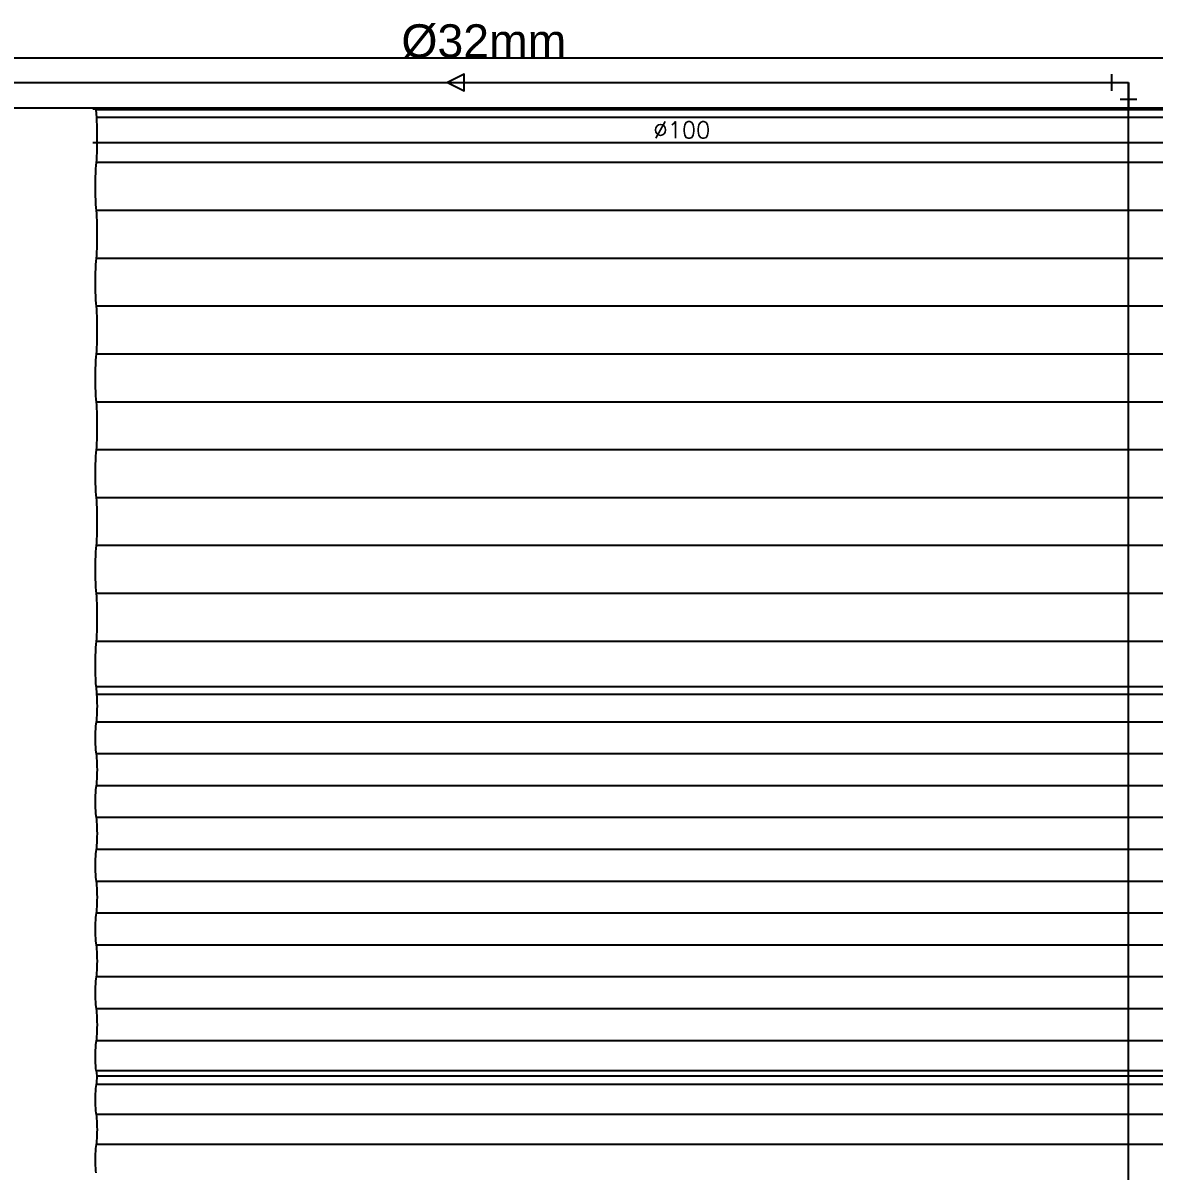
# Model space of a CAD drawing. Header units: millimetres. Extents: x 5512 to 5596, y 903 to 1082.
# Drawn here: x 5567.63 to 5573.15, y 991.6 to 997.2 of the extents above; entities that cross this region are included whole.
import ezdxf
from ezdxf.enums import TextEntityAlignment as Align

# ---------------------------------------------------------------- set-up
doc = ezdxf.new("R2010")
doc.units = ezdxf.units.MM
for name, color, linetype in [('0-COTAS', 8, 'Continuous'), ('AF', 5, 'Continuous'), ('CONEXOES', 3, 'Continuous'), ('TEXTO', 3, 'Continuous'), ('Texto-Tubos', 7, 'Continuous'), ('TigreCad', 3, 'Continuous')]:
    doc.layers.add(name, color=color, linetype=linetype)
doc.styles.get("Standard").update_dxf_attribs({"font": 'arial.ttf'})
doc.styles.add('TCTUBOS-TXT', font='txt.shx')

msp = doc.modelspace()

# ---------------------------------------------------------------- linework, layer by layer
at = {"layer": '0-COTAS'}
for p, q in [((5574.2306, 997.0305), (5561.7567, 997.0305)), ((5567.5784, 996.7875), (5567.9906, 996.7875)), ((5567.9898, 996.7778), (5567.9906, 996.7875)), ((5567.9906, 996.7875), (5567.9912, 996.7778)), ((5567.9906, 996.7875), (5567.9958, 996.7875)), ((5567.9958, 996.7875), (5567.9958, 996.7778)), ((5567.9958, 996.7875), (5568.0282, 996.7875)), ((5568.0282, 996.7875), (5568.0282, 996.7778)), ((5568.0282, 996.7875), (5573.9814, 996.7875)), ((5567.9922, 996.7403), (5567.9898, 996.7778)), ((5567.9912, 996.7778), (5567.9898, 996.7778)), ((5567.9958, 996.7778), (5567.9912, 996.7778)), ((5573.9831, 996.7403), (5567.9922, 996.7403)), ((5567.9933, 996.7235), (5567.9922, 996.7403)), ((5568.0282, 996.7778), (5567.9958, 996.7778)), ((5573.9806, 996.7778), (5568.0282, 996.7778)), ((5567.9942, 996.7042), (5567.9933, 996.7235)), ((5567.9949, 996.683), (5567.9942, 996.7042)), ((5567.9953, 996.6605), (5567.9949, 996.683)), ((5567.9949, 996.5918), (5567.9953, 996.6143)), ((5567.9954, 996.6374), (5567.9953, 996.6605)), ((5567.9953, 996.6143), (5567.9954, 996.6374)), ((5567.9933, 996.5513), (5567.9942, 996.5706)), ((5567.9942, 996.5706), (5567.9949, 996.5918)), ((5567.9886, 996.4899), (5567.9897, 996.5067)), ((5567.9897, 996.5067), (5567.9909, 996.5206)), ((5567.9909, 996.5206), (5567.9922, 996.5345)), ((5573.9818, 996.5206), (5567.9909, 996.5206)), ((5567.9922, 996.5345), (5567.9933, 996.5513)), ((5567.9866, 996.4269), (5567.987, 996.4494)), ((5567.987, 996.4494), (5567.9877, 996.4706)), ((5567.9877, 996.4706), (5567.9886, 996.4899)), ((5567.9865, 996.4038), (5567.9866, 996.4269)), ((5567.9866, 996.3806), (5567.9865, 996.4038)), ((5567.987, 996.3581), (5567.9866, 996.3806)), ((5567.9877, 996.337), (5567.987, 996.3581)), ((5567.9886, 996.3177), (5567.9877, 996.337)), ((5567.9897, 996.3008), (5567.9886, 996.3177)), ((5567.9909, 996.287), (5567.9897, 996.3008)), ((5573.9818, 996.287), (5567.9909, 996.287)), ((5567.9922, 996.2731), (5567.9909, 996.287)), ((5567.9933, 996.2562), (5567.9922, 996.2731)), ((5567.9942, 996.237), (5567.9933, 996.2562)), ((5567.9949, 996.2158), (5567.9942, 996.237)), ((5567.9953, 996.1933), (5567.9949, 996.2158)), ((5567.9954, 996.1701), (5567.9953, 996.1933)), ((5567.9953, 996.147), (5567.9954, 996.1701)), ((5567.9942, 996.1033), (5567.9949, 996.1245)), ((5567.9949, 996.1245), (5567.9953, 996.147)), ((5567.9897, 996.0394), (5567.9909, 996.0533)), ((5567.9909, 996.0533), (5567.9922, 996.0672)), ((5573.9818, 996.0533), (5567.9909, 996.0533)), ((5567.9922, 996.0672), (5567.9933, 996.084)), ((5567.9933, 996.084), (5567.9942, 996.1033)), ((5567.987, 995.9821), (5567.9877, 996.0033)), ((5567.9877, 996.0033), (5567.9886, 996.0226)), ((5567.9886, 996.0226), (5567.9897, 996.0394)), ((5567.9865, 995.9365), (5567.9866, 995.9596)), ((5567.9866, 995.9596), (5567.987, 995.9821)), ((5567.9866, 995.9134), (5567.9865, 995.9365)), ((5567.987, 995.8909), (5567.9866, 995.9134)), ((5567.9877, 995.8697), (5567.987, 995.8909)), ((5567.9886, 995.8504), (5567.9877, 995.8697)), ((5567.9897, 995.8336), (5567.9886, 995.8504)), ((5567.9909, 995.8197), (5567.9897, 995.8336)), ((5573.9818, 995.8197), (5567.9909, 995.8197)), ((5567.9922, 995.8058), (5567.9909, 995.8197)), ((5567.9933, 995.789), (5567.9922, 995.8058)), ((5567.9942, 995.7697), (5567.9933, 995.789)), ((5567.9949, 995.7485), (5567.9942, 995.7697)), ((5567.9953, 995.726), (5567.9949, 995.7485)), ((5567.9954, 995.7029), (5567.9953, 995.726)), ((5567.9949, 995.6572), (5567.9953, 995.6797)), ((5567.9953, 995.6797), (5567.9954, 995.7029)), ((5567.9922, 995.5999), (5567.9933, 995.6168)), ((5567.9933, 995.6168), (5567.9942, 995.6361)), ((5567.9942, 995.6361), (5567.9949, 995.6572)), ((5567.9877, 995.5361), (5567.9886, 995.5553)), ((5567.9886, 995.5553), (5567.9897, 995.5722)), ((5567.9897, 995.5722), (5567.9909, 995.5861)), ((5567.9909, 995.5861), (5567.9922, 995.5999)), ((5573.9818, 995.5861), (5567.9909, 995.5861)), ((5567.9865, 995.4692), (5567.9866, 995.4924)), ((5567.9866, 995.4924), (5567.987, 995.5149)), ((5567.987, 995.5149), (5567.9877, 995.5361)), ((5567.9866, 995.4461), (5567.9865, 995.4692)), ((5567.987, 995.4236), (5567.9866, 995.4461)), ((5567.9877, 995.4024), (5567.987, 995.4236)), ((5567.9886, 995.3831), (5567.9877, 995.4024)), ((5567.9897, 995.3663), (5567.9886, 995.3831)), ((5567.9909, 995.3524), (5567.9897, 995.3663)), ((5573.9818, 995.3524), (5567.9909, 995.3524)), ((5567.9922, 995.3385), (5567.9909, 995.3524)), ((5567.9933, 995.3217), (5567.9922, 995.3385)), ((5567.9942, 995.3024), (5567.9933, 995.3217)), ((5567.9949, 995.2812), (5567.9942, 995.3024)), ((5567.9953, 995.2587), (5567.9949, 995.2812)), ((5567.9949, 995.19), (5567.9953, 995.2125)), ((5567.9954, 995.2356), (5567.9953, 995.2587)), ((5567.9953, 995.2125), (5567.9954, 995.2356)), ((5567.9933, 995.1495), (5567.9942, 995.1688)), ((5567.9942, 995.1688), (5567.9949, 995.19)), ((5567.9886, 995.0881), (5567.9897, 995.1049)), ((5567.9897, 995.1049), (5567.9909, 995.1188)), ((5567.9909, 995.1188), (5567.9922, 995.1327)), ((5573.9818, 995.1188), (5567.9909, 995.1188)), ((5567.9922, 995.1327), (5567.9933, 995.1495)), ((5567.9866, 995.0251), (5567.987, 995.0476)), ((5567.987, 995.0476), (5567.9877, 995.0688)), ((5567.9877, 995.0688), (5567.9886, 995.0881)), ((5567.9865, 995.002), (5567.9866, 995.0251)), ((5567.9866, 994.9788), (5567.9865, 995.002)), ((5567.987, 994.9563), (5567.9866, 994.9788)), ((5567.9877, 994.9352), (5567.987, 994.9563)), ((5567.9886, 994.9159), (5567.9877, 994.9352)), ((5567.9897, 994.899), (5567.9886, 994.9159)), ((5567.9909, 994.8852), (5567.9897, 994.899)), ((5567.9922, 994.8713), (5567.9909, 994.8852)), ((5573.9818, 994.8852), (5567.9909, 994.8852)), ((5567.9933, 994.8544), (5567.9922, 994.8713)), ((5567.9942, 994.8352), (5567.9933, 994.8544)), ((5567.9949, 994.814), (5567.9942, 994.8352)), ((5567.9953, 994.7915), (5567.9949, 994.814)), ((5567.9954, 994.7683), (5567.9953, 994.7915)), ((5567.9953, 994.7452), (5567.9954, 994.7683)), ((5567.9942, 994.7015), (5567.9949, 994.7227)), ((5567.9949, 994.7227), (5567.9953, 994.7452)), ((5567.9897, 994.6376), (5567.9909, 994.6515)), ((5567.9909, 994.6515), (5567.9922, 994.6654)), ((5573.9818, 994.6515), (5567.9909, 994.6515)), ((5567.9922, 994.6654), (5567.9933, 994.6822)), ((5567.9933, 994.6822), (5567.9942, 994.7015)), ((5567.987, 994.5803), (5567.9877, 994.6015)), ((5567.9877, 994.6015), (5567.9886, 994.6208)), ((5567.9886, 994.6208), (5567.9897, 994.6376)), ((5567.9865, 994.5347), (5567.9866, 994.5578)), ((5567.9866, 994.5578), (5567.987, 994.5803)), ((5567.9866, 994.5116), (5567.9865, 994.5347)), ((5567.987, 994.4891), (5567.9866, 994.5116)), ((5567.9877, 994.4679), (5567.987, 994.4891)), ((5567.9886, 994.4486), (5567.9877, 994.4679)), ((5567.9897, 994.4318), (5567.9886, 994.4486)), ((5567.9909, 994.4179), (5567.9897, 994.4318)), ((5573.9818, 994.4179), (5567.9909, 994.4179)), ((5567.9922, 994.404), (5567.9909, 994.4179)), ((5567.9933, 994.3872), (5567.9922, 994.404)), ((5567.9942, 994.3679), (5567.9933, 994.3872)), ((5567.9949, 994.3467), (5567.9942, 994.3679)), ((5567.9953, 994.3242), (5567.9949, 994.3467)), ((5567.9954, 994.3011), (5567.9953, 994.3242)), ((5567.9949, 994.2554), (5567.9953, 994.2779)), ((5567.9953, 994.2779), (5567.9954, 994.3011)), ((5567.9922, 994.1981), (5567.9933, 994.215)), ((5567.9933, 994.215), (5567.9942, 994.2343)), ((5567.9942, 994.2343), (5567.9949, 994.2554)), ((5567.9877, 994.1343), (5567.9886, 994.1535)), ((5567.9886, 994.1535), (5567.9897, 994.1704)), ((5567.9897, 994.1704), (5567.9909, 994.1843)), ((5567.9909, 994.1843), (5567.9922, 994.1981)), ((5573.9818, 994.1843), (5567.9909, 994.1843)), ((5567.9866, 994.0906), (5567.987, 994.1131)), ((5567.987, 994.1131), (5567.9877, 994.1343)), ((5567.9865, 994.0674), (5567.9866, 994.0906)), ((5567.9866, 994.0443), (5567.9865, 994.0674)), ((5567.987, 994.0218), (5567.9866, 994.0443)), ((5567.9877, 994.0006), (5567.987, 994.0218)), ((5567.9886, 993.9813), (5567.9877, 994.0006)), ((5567.9897, 993.9645), (5567.9886, 993.9813)), ((5567.9897, 993.9645), (5573.9805, 993.9645)), ((5567.9897, 993.9645), (5567.9921, 993.9271)), ((5567.9921, 993.9271), (5567.9933, 993.9271)), ((5567.9935, 993.9257), (5567.9933, 993.9271)), ((5567.9933, 993.9271), (5573.983, 993.9271)), ((5567.9944, 993.9128), (5567.9935, 993.9257)), ((5567.995, 993.8987), (5567.9944, 993.9128)), ((5567.9954, 993.8838), (5567.995, 993.8987)), ((5567.9955, 993.8684), (5567.9954, 993.8838)), ((5567.9954, 993.853), (5567.9955, 993.8684)), ((5567.9924, 993.7999), (5567.9935, 993.8111)), ((5567.9935, 993.8111), (5567.9944, 993.8239)), ((5567.9944, 993.8239), (5567.995, 993.838)), ((5567.995, 993.838), (5567.9954, 993.853)), ((5567.9872, 993.7432), (5567.9878, 993.7573)), ((5567.9878, 993.7573), (5567.9887, 993.7702)), ((5567.9887, 993.7702), (5567.9898, 993.7814)), ((5567.9898, 993.7814), (5567.9911, 993.7906)), ((5567.9911, 993.7906), (5567.9924, 993.7999)), ((5573.9819, 993.7906), (5567.9911, 993.7906)), ((5567.9866, 993.7129), (5567.9868, 993.7283)), ((5567.9868, 993.6974), (5567.9866, 993.7129)), ((5567.9868, 993.7283), (5567.9872, 993.7432)), ((5567.9872, 993.6825), (5567.9868, 993.6974)), ((5567.9878, 993.6684), (5567.9872, 993.6825)), ((5567.9887, 993.6555), (5567.9878, 993.6684)), ((5567.9898, 993.6443), (5567.9887, 993.6555)), ((5567.9911, 993.6351), (5567.9898, 993.6443)), ((5573.9819, 993.6351), (5567.9911, 993.6351)), ((5567.9924, 993.6259), (5567.9911, 993.6351)), ((5567.9935, 993.6147), (5567.9924, 993.6259)), ((5567.9944, 993.6018), (5567.9935, 993.6147)), ((5567.995, 993.5877), (5567.9944, 993.6018)), ((5567.9954, 993.5728), (5567.995, 993.5877)), ((5567.995, 993.527), (5567.9954, 993.5419)), ((5567.9955, 993.5573), (5567.9954, 993.5728)), ((5567.9954, 993.5419), (5567.9955, 993.5573)), ((5567.9898, 993.4703), (5567.9911, 993.4796)), ((5567.9911, 993.4796), (5567.9924, 993.4888)), ((5573.9819, 993.4796), (5567.9911, 993.4796)), ((5567.9924, 993.4888), (5567.9935, 993.5)), ((5567.9935, 993.5), (5567.9944, 993.5129)), ((5567.9944, 993.5129), (5567.995, 993.527)), ((5567.9868, 993.4172), (5567.9872, 993.4322)), ((5567.9872, 993.4322), (5567.9878, 993.4463)), ((5567.9878, 993.4463), (5567.9887, 993.4591)), ((5567.9887, 993.4591), (5567.9898, 993.4703)), ((5567.9866, 993.4018), (5567.9868, 993.4172)), ((5567.9868, 993.3864), (5567.9866, 993.4018)), ((5567.9872, 993.3715), (5567.9868, 993.3864)), ((5567.9878, 993.3574), (5567.9872, 993.3715)), ((5567.9887, 993.3445), (5567.9878, 993.3574)), ((5567.9898, 993.3333), (5567.9887, 993.3445)), ((5567.9911, 993.3241), (5567.9898, 993.3333)), ((5573.9819, 993.3241), (5567.9911, 993.3241)), ((5567.9924, 993.3148), (5567.9911, 993.3241)), ((5567.9935, 993.3036), (5567.9924, 993.3148)), ((5567.9944, 993.2908), (5567.9935, 993.3036)), ((5567.995, 993.2767), (5567.9944, 993.2908)), ((5567.9954, 993.2617), (5567.995, 993.2767)), ((5567.9955, 993.2463), (5567.9954, 993.2617)), ((5567.9935, 993.189), (5567.9944, 993.2018)), ((5567.9944, 993.2018), (5567.995, 993.2159)), ((5567.995, 993.2159), (5567.9954, 993.2309)), ((5567.9954, 993.2309), (5567.9955, 993.2463)), ((5567.9878, 993.1353), (5567.9887, 993.1481)), ((5567.9887, 993.1481), (5567.9898, 993.1593)), ((5567.9898, 993.1593), (5567.9911, 993.1686)), ((5567.9911, 993.1686), (5567.9924, 993.1778)), ((5573.9819, 993.1686), (5567.9911, 993.1686)), ((5567.9924, 993.1778), (5567.9935, 993.189)), ((5567.9866, 993.0908), (5567.9868, 993.1062)), ((5567.9868, 993.0754), (5567.9866, 993.0908)), ((5567.9868, 993.1062), (5567.9872, 993.1212)), ((5567.9872, 993.1212), (5567.9878, 993.1353)), ((5567.9872, 993.0604), (5567.9868, 993.0754)), ((5567.9878, 993.0463), (5567.9872, 993.0604)), ((5567.9887, 993.0335), (5567.9878, 993.0463)), ((5567.9898, 993.0223), (5567.9887, 993.0335)), ((5567.9911, 993.0131), (5567.9898, 993.0223)), ((5573.9819, 993.0131), (5567.9911, 993.0131)), ((5567.9924, 993.0038), (5567.9911, 993.0131)), ((5567.9935, 992.9926), (5567.9924, 993.0038)), ((5567.9944, 992.9798), (5567.9935, 992.9926)), ((5567.995, 992.9657), (5567.9944, 992.9798)), ((5567.9954, 992.9507), (5567.995, 992.9657)), ((5567.995, 992.9049), (5567.9954, 992.9199)), ((5567.9955, 992.9353), (5567.9954, 992.9507)), ((5567.9954, 992.9199), (5567.9955, 992.9353)), ((5567.9911, 992.8575), (5567.9924, 992.8668)), ((5567.9924, 992.8668), (5567.9935, 992.878)), ((5567.9935, 992.878), (5567.9944, 992.8908)), ((5567.9944, 992.8908), (5567.995, 992.9049)), ((5567.9868, 992.7952), (5567.9872, 992.8102)), ((5567.9872, 992.8102), (5567.9878, 992.8243)), ((5567.9878, 992.8243), (5567.9887, 992.8371)), ((5567.9887, 992.8371), (5567.9898, 992.8483)), ((5567.9898, 992.8483), (5567.9911, 992.8575)), ((5573.9819, 992.8575), (5567.9911, 992.8575)), ((5567.9866, 992.7798), (5567.9868, 992.7952)), ((5567.9868, 992.7644), (5567.9866, 992.7798)), ((5567.9872, 992.7494), (5567.9868, 992.7644)), ((5567.9878, 992.7353), (5567.9872, 992.7494)), ((5567.9887, 992.7225), (5567.9878, 992.7353)), ((5567.9898, 992.7113), (5567.9887, 992.7225)), ((5567.9911, 992.702), (5567.9898, 992.7113)), ((5567.9924, 992.6928), (5567.9911, 992.702)), ((5573.9819, 992.702), (5567.9911, 992.702)), ((5567.9935, 992.6816), (5567.9924, 992.6928)), ((5567.9944, 992.6687), (5567.9935, 992.6816)), ((5567.995, 992.6546), (5567.9944, 992.6687)), ((5567.9954, 992.6397), (5567.995, 992.6546)), ((5567.9955, 992.6243), (5567.9954, 992.6397)), ((5567.9935, 992.567), (5567.9944, 992.5798)), ((5567.9944, 992.5798), (5567.995, 992.5939)), ((5567.995, 992.5939), (5567.9954, 992.6089)), ((5567.9954, 992.6089), (5567.9955, 992.6243)), ((5567.9878, 992.5132), (5567.9887, 992.5261)), ((5567.9887, 992.5261), (5567.9898, 992.5373)), ((5567.9898, 992.5373), (5567.9911, 992.5465)), ((5567.9911, 992.5465), (5567.9924, 992.5558)), ((5573.9819, 992.5465), (5567.9911, 992.5465)), ((5567.9924, 992.5558), (5567.9935, 992.567)), ((5567.9866, 992.4688), (5567.9868, 992.4842)), ((5567.9868, 992.4534), (5567.9866, 992.4688)), ((5567.9868, 992.4842), (5567.9872, 992.4991)), ((5567.9872, 992.4991), (5567.9878, 992.5132)), ((5567.9872, 992.4384), (5567.9868, 992.4534)), ((5567.9878, 992.4243), (5567.9872, 992.4384)), ((5567.9887, 992.4115), (5567.9878, 992.4243)), ((5567.9898, 992.4003), (5567.9887, 992.4115)), ((5567.9911, 992.391), (5567.9898, 992.4003)), ((5573.9819, 992.391), (5567.9911, 992.391)), ((5567.9924, 992.3818), (5567.9911, 992.391)), ((5567.9935, 992.3706), (5567.9924, 992.3818)), ((5567.9944, 992.3577), (5567.9935, 992.3706)), ((5567.995, 992.3436), (5567.9944, 992.3577)), ((5567.9954, 992.3287), (5567.995, 992.3436)), ((5567.995, 992.2829), (5567.9954, 992.2978)), ((5567.9955, 992.3132), (5567.9954, 992.3287)), ((5567.9954, 992.2978), (5567.9955, 992.3132)), ((5567.9911, 992.2355), (5567.9924, 992.2447)), ((5567.9924, 992.2447), (5567.9935, 992.2559)), ((5567.9935, 992.2559), (5567.9944, 992.2688)), ((5567.9944, 992.2688), (5567.995, 992.2829)), ((5567.9868, 992.1731), (5567.9872, 992.1881)), ((5567.9872, 992.1881), (5567.9878, 992.2022)), ((5567.9878, 992.2022), (5567.9887, 992.215)), ((5567.9887, 992.215), (5567.9898, 992.2262)), ((5567.9898, 992.2262), (5567.9911, 992.2355)), ((5573.9819, 992.2355), (5567.9911, 992.2355)), ((5567.9866, 992.1577), (5567.9868, 992.1731)), ((5567.9868, 992.1423), (5567.9866, 992.1577)), ((5567.9872, 992.1274), (5567.9868, 992.1423)), ((5567.9878, 992.1133), (5567.9872, 992.1274)), ((5567.9887, 992.1004), (5567.9878, 992.1133)), ((5567.9898, 992.0892), (5567.9887, 992.1004)), ((5567.9898, 992.0892), (5573.9807, 992.0892)), ((5567.9898, 992.0892), (5567.9923, 992.0643)), ((5567.9898, 992.0123), (5567.9911, 992.021)), ((5567.9911, 992.021), (5567.9924, 992.0297)), ((5573.9819, 992.021), (5567.9911, 992.021)), ((5567.9923, 992.0643), (5567.9949, 992.0643)), ((5567.9924, 992.0297), (5567.9935, 992.0402)), ((5567.9935, 992.0402), (5567.9944, 992.0523)), ((5567.9944, 992.0523), (5567.9949, 992.0643)), ((5567.9949, 992.0643), (5573.9831, 992.0643)), ((5567.9866, 991.9478), (5567.9868, 991.9623)), ((5567.9868, 991.9623), (5567.9872, 991.9764)), ((5567.9872, 991.9764), (5567.9878, 991.9896)), ((5567.9878, 991.9896), (5567.9887, 992.0017)), ((5567.9887, 992.0017), (5567.9898, 992.0123)), ((5567.9868, 991.9333), (5567.9866, 991.9478)), ((5567.9872, 991.9192), (5567.9868, 991.9333)), ((5567.9878, 991.9059), (5567.9872, 991.9192)), ((5567.9887, 991.8938), (5567.9878, 991.9059)), ((5567.9898, 991.8833), (5567.9887, 991.8938)), ((5567.9911, 991.8745), (5567.9898, 991.8833)), ((5573.9819, 991.8745), (5567.9911, 991.8745)), ((5567.9924, 991.8658), (5567.9911, 991.8745)), ((5567.9935, 991.8553), (5567.9924, 991.8658)), ((5567.9944, 991.8432), (5567.9935, 991.8553)), ((5567.995, 991.8299), (5567.9944, 991.8432)), ((5567.9954, 991.8158), (5567.995, 991.8299)), ((5567.9955, 991.8013), (5567.9954, 991.8158)), ((5567.9954, 991.7868), (5567.9955, 991.8013)), ((5567.9924, 991.7368), (5567.9935, 991.7474)), ((5567.9935, 991.7474), (5567.9944, 991.7595)), ((5567.9944, 991.7595), (5567.995, 991.7727)), ((5567.995, 991.7727), (5567.9954, 991.7868)), ((5567.9868, 991.6694), (5567.9872, 991.6835)), ((5567.9872, 991.6835), (5567.9878, 991.6968)), ((5567.9878, 991.6968), (5567.9887, 991.7089)), ((5567.9887, 991.7089), (5567.9898, 991.7194)), ((5567.9898, 991.7194), (5567.9911, 991.7281)), ((5567.9911, 991.7281), (5567.9924, 991.7368)), ((5573.9819, 991.7281), (5567.9911, 991.7281)), ((5567.9866, 991.6549), (5567.9868, 991.6694)), ((5567.9868, 991.6404), (5567.9866, 991.6549)), ((5567.9872, 991.6263), (5567.9868, 991.6404)), ((5567.9878, 991.613), (5567.9872, 991.6263)), ((5567.9887, 991.6009), (5567.9878, 991.613)), ((5567.9898, 991.5904), (5567.9887, 991.6009))]:
    msp.add_line(p, q, dxfattribs=at)
at = {"layer": 'AF'}
for p in [(5565.6072, 996.9118), (5573.0276, 982.3931)]:
    msp.add_line(p, (5573.0276, 996.9118), dxfattribs=at)
msp.add_polyline3d([(5569.7041, 996.9118, 0), (5569.7851, 996.8713, 0), (5569.7851, 996.9523, 0), (5569.7041, 996.9118, 0)], dxfattribs=at)
at = {"layer": 'CONEXOES'}
for p, q in [((5572.9466, 996.8713), (5572.9466, 996.9523)), ((5572.898, 996.9118), (5573.0276, 996.9118)), ((5573.0276, 996.9118), (5573.0276, 996.7822)), ((5572.9871, 996.8308), (5573.0681, 996.8308))]:
    msp.add_line(p, q, dxfattribs=at)
at = {"layer": 'TigreCad'}
for p, q in [((5573.7229, 996.7818), (5567.9738, 996.7818)), ((5573.7229, 996.6172), (5567.9738, 996.6172))]:
    msp.add_line(p, q, dxfattribs=at)

# ---------------------------------------------------------------- texts
at = {"layer": 'TEXTO'}
msp.add_text('Ø32mm', height=0.162, dxfattribs=at).set_placement((5569.8818, 997.1148), align=Align.MIDDLE_CENTER)
at = {"layer": 'Texto-Tubos', "style": 'TCTUBOS-TXT'}
msp.add_text('%%C100', height=0.081, dxfattribs=at).set_placement((5570.8483, 996.64), align=Align.CENTER)

doc.saveas('drawing.dxf')
